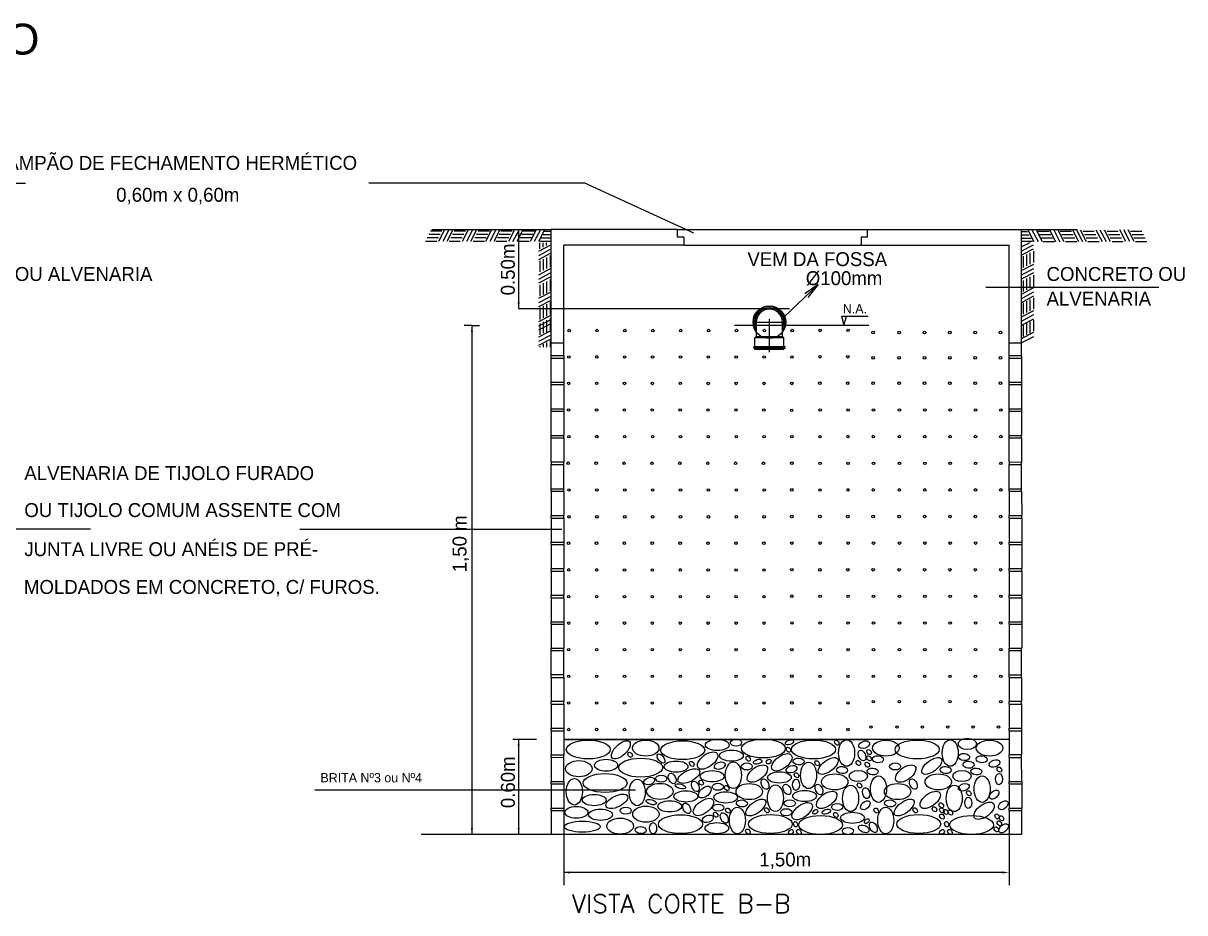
# Model space of a CAD drawing. Header units: millimetres. Extents: x -1292 to 2253, y 326 to 453.
# Drawn here: x 1939.279 to 1943.713, y 329.778 to 333.175 of the extents above; entities that cross this region are included whole.
import ezdxf

# ---------------------------------------------------------------- set-up
doc = ezdxf.new("R2010")
doc.units = ezdxf.units.MM
doc.header["$LTSCALE"] = 0.5
for name, pattern in [('CENTER', [2, 1.25, -0.25, 0.25, -0.25]), ('CONTINU', [0]), ('HIDDEN2', [0.1875, 0.125, -0.0625]), ('HIDDENX2', [0.75, 0.5, -0.25]), ('LS', [0.5, 0.25, -0.25])]:
    doc.linetypes.add(name, pattern=pattern)
for name, color, linetype in [('a-pem-08', 8, 'Continuous'), ('ALV', 5, 'Continuous'), ('CARIMBO', 2, 'Continuous'), ('CONEXAO_ESGOTO', 7, 'Continuous'), ('CONEXAO_ESGOTO_ES', 7, 'Continuous'), ('DETALLHES_CAIXAS', 6, 'Continuous'), ('GROSSA', 3, 'Continuous'), ('LINHA_SIMETRIA', 1, 'LS'), ('Peças sanitárias', 1, 'Continuous'), ('PORTAS', 3, 'Continuous'), ('TEXTO0', 7, 'Continuous'), ('TXT_0', 7, 'Continuous'), ('TXT_1', 2, 'Continuous')]:
    doc.layers.add(name, color=color, linetype=linetype)
doc.layers.add('DI-Títulos', color=3, linetype='Continuous', lineweight=30)
doc.styles.add('ADITIVOCAD', font='ROMANS.shx')
doc.styles.add('ARIAL', font='arial.ttf', dxfattribs={"height": 2})

# ---------------------------------------------------------------- blocks, each defined once
blk = doc.blocks.new('A$C70FF6A4E')
at = {"color": 8}
blk.add_circle((0.01, 0.01), 0.01, dxfattribs=at)
blk = doc.blocks.new('A$C423523D7')
at = {"color": 8}
for centre in [(-1.1825, 0.1772), (-0.9624, 0.1773), (-0.7424, 0.1771), (-0.5225, 0.1771), (-0.0825, 0.1771), (0.1376, 0.1771), (0.3576, 0.1771)]:
    blk.add_circle(centre, 0.01, dxfattribs=at)
blk.add_blockref('A$C70FF6A4E', (-0.3125, 0.1672))
blk = doc.blocks.new('A$C49C011D1')
blk.add_blockref('A$C423523D7', (1.1925, -0.1671))
blk = doc.blocks.new('A$C32DA5A29')
blk.add_blockref('A$C49C011D1', (0, 0))
blk = doc.blocks.new('A$C4F476D9A')
at = {"layer": 'Peças sanitárias', "linetype": 'CENTER'}
blk.add_solid([(0.083, 0.25), (0, 0.25), (0.042, 0)], dxfattribs=at)
blk = doc.blocks.new('A$C71DC0D8D')
blk.add_blockref('A$C4F476D9A', (0, 0))
blk = doc.blocks.new('A$C7BE56E5E')
blk.add_blockref('A$C71DC0D8D', (0, 0))
blk = doc.blocks.new('A$C667A0BA7')
at = {"rotation": 270}
blk.add_blockref('A$C7BE56E5E', (0, 0.083), dxfattribs=at)
blk = doc.blocks.new('A$C64D957A7')
at = {"rotation": 180}
blk.add_blockref('A$C667A0BA7', (0.25, 0.083), dxfattribs=at)
blk = doc.blocks.new('A$C1E29288D')
at = {"rotation": 90}
blk.add_blockref('A$C64D957A7', (0.083, 0), dxfattribs=at)
blk = doc.blocks.new('A$C61DD6B29')
at = {"xscale": 0.5, "yscale": 0.5, "zscale": 0.5, "rotation": 90}
blk.add_blockref('A$C64D957A7', (0.042, 0), dxfattribs=at)
blk = doc.blocks.new('A$C22A138B2')
at = {"color": 8}
blk.add_circle((0.01, 0.01), 0.01, dxfattribs=at)
blk = doc.blocks.new('A$C659C1EAA')
at = {"rotation": 180}
blk.add_blockref('A$C1E29288D', (0.083, 0.25), dxfattribs=at)
blk = doc.blocks.new('A$C11321B0A')
blk.add_line((0, 0), (0.0889, 0))
blk = doc.blocks.new('A$C52C8562B')
at = {"color": 8}
for centre in [(0.05, 0.05), (1.15, 0.051), (2.25, 0.05), (3.35, 0.05), (5.55, 0.05), (6.65, 0.05), (7.75, 0.05), (8.847, 0.05), (9.952, 0.057), (11.053, 0.058)]:
    blk.add_circle(centre, 0.05, dxfattribs=at)
at = {"xscale": 5, "yscale": 5, "zscale": 5}
blk.add_blockref('A$C70FF6A4E', (4.4, 0), dxfattribs=at)
blk = doc.blocks.new('A$C38BB160F')
blk.add_blockref('A$C52C8562B', (0, 0))
blk = doc.blocks.new('A$C335C0337')
blk.add_line((0, 0.0922), (0.0481, 0))
blk = doc.blocks.new('A$C67143AF9')
blk.add_line((0, 0.0814), (0.0889, 0.0814))
for p in [(0.0134, 0.055), (0.0266, 0.0287), (0.0406, 0)]:
    blk.add_blockref('A$C11321B0A', p)
blk = doc.blocks.new('A$C104B1F9D')
blk.add_blockref('A$C67143AF9', (0, 0))
blk = doc.blocks.new('A$C023C7444')
blk.add_blockref('A$C104B1F9D', (0, 0))
blk = doc.blocks.new('A$C48E47462')
blk.add_blockref('A$C023C7444', (0, 0))
blk = doc.blocks.new('A$C521C59AA')
blk.add_line((0, 0.0922), (0.0481, 0))
for p in [(0.0315, 0.0001), (0.0654, 0)]:
    blk.add_blockref('A$C335C0337', p)
blk = doc.blocks.new('A$C130C3C6E')
blk.add_blockref('A$C521C59AA', (0, 0))
blk = doc.blocks.new('A$C38B56679')
blk.add_line((0, 0.0941), (0.0481, 0.0019))
for p in [(0.0327, 0), (0.0654, 0.0019)]:
    blk.add_blockref('A$C335C0337', p)
blk = doc.blocks.new('A$C310479E9')
at = {"layer": 'GROSSA', "linetype": 'Continuous', "ltscale": 5}
for p, q in [((0.0462, 0.0941), (0.0943, 0.0019)), ((0.0789, 0.0946), (0.1269, 0.0024)), ((0.3979, 0.0941), (0.446, 0.0019)), ((0, 0.028), (0.0735, 0.028)), ((0, 0.0027), (0.0834, 0.0027)), ((0.0009, 0.0806), (0.0454, 0.0806)), ((0.0009, 0.0543), (0.0571, 0.0543)), ((0.1262, 0.0834), (0.2151, 0.0834))]:
    blk.add_line(p, q, dxfattribs=at)
for name, p in [('A$C335C0337', (0.1115, 0.0019)), ('A$C38B56679', (0.2173, 0)), ('A$C335C0337', (0.4294, 0.002)), ('A$C335C0337', (0.4633, 0.0019)), ('A$C521C59AA', (0.583, 0.002)), ('A$C130C3C6E', (0.7695, 0.0028)), ('A$C11321B0A', (0.1396, 0.057)), ('A$C11321B0A', (0.1528, 0.0307)), ('A$C11321B0A', (0.1668, 0.002)), ('A$C67143AF9', (0.3018, 0.002)), ('A$C104B1F9D', (0.4798, 0.002)), ('A$C023C7444', (0.6699, 0.002)), ('A$C48E47462', (0.8556, 0.002))]:
    blk.add_blockref(name, p, dxfattribs=at)
blk = doc.blocks.new('A$C42AA328A')
at = {"layer": 'PORTAS', "ltscale": 0.1}
for p, q in [((0, 0.176), (0.045, 0)), ((0, 0.176), (0.523, 0.176)), ((0.045, 0), (0.096, 0.171))]:
    blk.add_line(p, q, dxfattribs=at)
at = {"color": 2}
blk.add_text('N.A.', height=0.1831, dxfattribs=at).set_placement((0.027, 0.23))
blk = doc.blocks.new('*U72', base_point=(3423.3766, -18.2822))
at = {"linetype": 'Continuous'}
for p, q in [((3423.4709, -18.2222), (3423.4709, -18.2272)), ((3423.4759, -18.2222), (3423.4709, -18.2222)), ((3423.4759, -18.2272), (3423.4759, -18.2222)), ((3423.4309, -18.2322), (3423.3766, -18.2322)), ((3423.4309, -18.2322), (3423.4359, -18.2272)), ((3423.4309, -18.3322), (3423.4309, -18.2322)), ((3423.4359, -18.2272), (3423.4359, -18.3372)), ((3423.4709, -18.2272), (3423.4359, -18.2272)), ((3423.4709, -18.2272), (3423.4709, -18.3372)), ((3423.4809, -18.2272), (3423.4759, -18.2272)), ((3423.4759, -18.2272), (3423.4759, -18.3372)), ((3423.4809, -18.2272), (3423.4809, -18.3372)), ((3423.3766, -18.3322), (3423.4309, -18.3322)), ((3423.4309, -18.3322), (3423.4359, -18.3372)), ((3423.4709, -18.3372), (3423.4359, -18.3372)), ((3423.4709, -18.3422), (3423.4709, -18.3372)), ((3423.4759, -18.3422), (3423.4709, -18.3422)), ((3423.4759, -18.3372), (3423.4759, -18.3422)), ((3423.4809, -18.3372), (3423.4759, -18.3372)), ((3423.4809, -18.3372), (3423.4759, -18.3372))]:
    blk.add_line(p, q, dxfattribs=at)
for radius, start, end in [(0.06, 56.4427, 303.5573), (0.055, 65.38, 294.62), (0.05, 90, 270)]:
    blk.add_arc((3423.3766, -18.2822), radius, start, end, dxfattribs=at)
at = {"layer": 'CONEXAO_ESGOTO_ES'}
blk.add_line((3423.4766, -18.3322), (3423.4766, -18.2322), dxfattribs=at)
blk.add_circle((3423.3766, -18.2822), 0.0625, dxfattribs=at)
at = {"layer": 'LINHA_SIMETRIA'}
for p, q in [((3423.3766, -18.3451), (3423.3766, -18.2193)), ((3423.4902, -18.2822), (3423.311, -18.2822))]:
    blk.add_line(p, q, dxfattribs=at)

msp = doc.modelspace()

# ---------------------------------------------------------------- linework, layer by layer
for p, q in [((1941.776, 332.3578), (1941.776, 332.3869)), ((1941.776, 332.3869), (1942.5021, 332.3869)), ((1941.8001, 332.3578), (1941.776, 332.3578)), ((1941.8002, 332.3578), (1941.8002, 332.3273)), ((1942.478, 332.3578), (1942.478, 332.3273)), ((1942.5021, 332.3578), (1942.4781, 332.3578)), ((1942.5021, 332.3578), (1942.5021, 332.3869)), ((1942.5021, 332.3869), (1942.5021, 332.3869)), ((1941.8002, 332.3273), (1942.478, 332.3273))]:
    msp.add_line(p, q)
at = {"color": 130}
msp.add_line((1942.5069, 332.0208), (1941.9944, 332.0208), dxfattribs=at)
at = {"color": 8}
for p, q in [((1941.2942, 331.8966), (1941.2942, 331.9063)), ((1941.3437, 330.4399), (1942.5053, 330.4399))]:
    msp.add_line(p, q, dxfattribs=at)
for centre in [(1942.3206, 330.5793), (1942.4272, 330.5793), (1942.3206, 330.478), (1942.4272, 330.4781)]:
    msp.add_circle(centre, 0.00484, dxfattribs=at)
at = {"layer": 'a-pem-08'}
msp.add_line((1941.17, 332.0852), (1942.2038, 332.0852), dxfattribs=at)
at = {"layer": 'ALV', "linetype": 'CONTINU'}
msp.add_line((1943.0903, 330.0773), (1940.798, 330.0773), dxfattribs=at)
at = {"layer": 'CARIMBO'}
for p, q in [((1942.1822, 332.0529), (1942.3138, 332.1771)), ((1942.3138, 332.1771), (1942.2627, 332.1413)), ((1942.3138, 332.1771), (1942.274, 332.1271))]:
    msp.add_line(p, q, dxfattribs=at)
at = {"layer": 'DETALLHES_CAIXAS'}
for p, q in [((1941.776, 332.3869), (1941.2941, 332.3869)), ((1941.2941, 331.9548), (1941.2941, 332.3869)), ((1942.5021, 332.3869), (1943.0901, 332.3869)), ((1943.0901, 331.9548), (1943.0901, 332.3869)), ((1941.342, 331.9548), (1941.342, 332.3273)), ((1941.8002, 332.3273), (1941.342, 332.3273)), ((1942.478, 332.3273), (1943.0422, 332.3273)), ((1943.0422, 331.9548), (1943.0422, 332.3273)), ((1941.342, 331.9548), (1941.342, 332.0202)), ((1941.2941, 331.9548), (1941.342, 331.9548)), ((1943.0422, 331.9548), (1943.0901, 331.9548))]:
    msp.add_line(p, q, dxfattribs=at)
at = {"layer": 'GROSSA', "linetype": 'Continuous', "ltscale": 5}
for p, q in [((1940.8386, 332.3868), (1941.2929, 332.3869)), ((1942.4666, 332.3869), (1943.3041, 332.3868)), ((1943.0916, 332.3798), (1943.1132, 332.3798)), ((1943.0916, 332.367), (1943.1189, 332.367)), ((1943.114, 332.3863), (1943.1372, 332.3417)), ((1943.1298, 332.3866), (1943.153, 332.342)), ((1943.1523, 332.3811), (1943.1953, 332.3811)), ((1943.2842, 332.3863), (1943.3075, 332.3417)), ((1941.2467, 332.3049), (1941.2927, 332.3286)), ((1941.2506, 332.3131), (1941.2506, 332.3358)), ((1941.2634, 332.3196), (1941.2634, 332.3363)), ((1941.2761, 332.326), (1941.2761, 332.3358)), ((1943.0912, 332.3543), (1943.1267, 332.3543)), ((1943.0915, 332.3219), (1943.1225, 332.3379)), ((1943.0915, 332.2903), (1943.1361, 332.3135)), ((1943.0916, 332.3421), (1943.132, 332.3421)), ((1941.2467, 332.2733), (1941.2913, 332.2965)), ((1941.2472, 332.0934), (1941.2918, 332.1167)), ((1941.2523, 332.0851), (1941.2523, 332.0899)), ((1941.2651, 332.0851), (1941.2651, 332.0964)), ((1941.2778, 332.0851), (1941.2778, 332.1028)), ((1941.2917, 332.0851), (1941.2917, 332.1095)), ((1943.0919, 332.1104), (1943.1365, 332.1337)), ((1941.2472, 332.0038), (1941.2918, 332.0271)), ((1941.2651, 331.9955), (1941.2651, 332.0068)), ((1941.2779, 331.9955), (1941.2779, 332.0132)), ((1941.2918, 331.9955), (1941.2918, 332.0199)), ((1943.0971, 331.9789), (1943.0971, 332.0219)), ((1941.2472, 331.9459), (1941.2919, 331.9691)), ((1941.2524, 331.9955), (1941.2524, 332.0003)), ((1941.2918, 331.9375), (1941.2918, 331.962)), ((1943.0916, 331.956), (1943.1362, 331.9793)), ((1941.2524, 331.9375), (1941.2524, 331.9423)), ((1941.2652, 331.9375), (1941.2652, 331.9488)), ((1941.2779, 331.9375), (1941.2779, 331.9552))]:
    msp.add_line(p, q, dxfattribs=at)
at = {"layer": 'PORTAS', "ltscale": 0.1}
for p, q in [((1938.4619, 332.5641), (1939.2869, 332.5641)), ((1941.4229, 332.5641), (1940.5978, 332.5641)), ((1941.8383, 332.3733), (1941.4229, 332.5641)), ((1942.9537, 332.167), (1943.6142, 332.167)), ((1939.535, 331.2424), (1938.5354, 331.2424)), ((1940.3352, 331.2424), (1941.3348, 331.2424)), ((1940.3915, 330.2482), (1941.6158, 330.2482))]:
    msp.add_line(p, q, dxfattribs=at)
at = {"layer": 'TEXTO0', "color": 8}
msp.add_line((1943.042, 330.4399), (1941.3422, 330.4399), dxfattribs=at)
for centre in [(1942.5231, 331.994), (1942.6225, 331.994), (1942.7193, 331.994), (1942.7193, 331.994), (1942.7193, 331.994), (1942.8161, 331.994), (1942.8161, 331.994), (1942.9129, 331.994), (1942.9129, 331.994), (1943.0097, 331.994), (1942.5231, 331.8972), (1942.6225, 331.8972), (1942.7193, 331.8972), (1942.7193, 331.8972), (1942.7193, 331.8972), (1942.8161, 331.8972), (1942.8161, 331.8972), (1942.9129, 331.8972), (1942.9129, 331.8972), (1943.0097, 331.8972), (1941.3612, 331.7996), (1941.4677, 331.7997), (1941.5742, 331.7996), (1941.6806, 331.7996), (1941.8936, 331.7996), (1942.0001, 331.7996), (1942.1066, 331.7996), (1942.2127, 331.7996), (1942.3197, 331.8003), (1942.4263, 331.8004), (1942.5231, 331.8004), (1942.6225, 331.8004), (1942.7193, 331.8004), (1942.7193, 331.8004), (1942.7193, 331.8004), (1942.8161, 331.8004), (1942.8161, 331.8004), (1942.9129, 331.8004), (1942.9129, 331.8004), (1943.0097, 331.8004), (1942.2124, 331.697), (1942.3212, 331.6981), (1942.4277, 331.6981), (1942.5245, 331.6981), (1942.624, 331.6981), (1942.7208, 331.6981), (1942.7208, 331.6981), (1942.7208, 331.6981), (1942.8176, 331.6981), (1942.8176, 331.6981), (1942.9144, 331.6981), (1942.9144, 331.6981), (1943.0112, 331.6981), (1942.2129, 331.5963), (1942.3207, 331.5964), (1942.4272, 331.5965), (1942.524, 331.5965), (1942.6235, 331.5965), (1942.7203, 331.5965), (1942.7203, 331.5965), (1942.7203, 331.5965), (1942.8171, 331.5965), (1942.8171, 331.5965), (1942.9139, 331.5965), (1942.9139, 331.5965), (1943.0107, 331.5965), (1942.2129, 331.4948), (1942.3212, 331.4945), (1942.4277, 331.4945), (1942.5245, 331.4945), (1942.624, 331.4945), (1942.7208, 331.4945), (1942.7208, 331.4945), (1942.7208, 331.4945), (1942.8176, 331.4945), (1942.8176, 331.4945), (1942.9144, 331.4945), (1942.9144, 331.4945), (1943.0112, 331.4945), (1942.3207, 331.3928), (1942.4272, 331.3929), (1942.524, 331.3929), (1942.6235, 331.3929), (1942.7203, 331.3929), (1942.7203, 331.3929), (1942.7203, 331.3929), (1942.8171, 331.3929), (1942.8171, 331.3929), (1942.9139, 331.3929), (1942.9139, 331.3929), (1943.0107, 331.3929), (1942.2129, 331.2914), (1942.3202, 331.2913), (1942.4267, 331.2914), (1942.5235, 331.2914), (1942.623, 331.2914), (1942.7198, 331.2914), (1942.7198, 331.2914), (1942.7198, 331.2914), (1942.8166, 331.2914), (1942.8166, 331.2914), (1942.9134, 331.2914), (1942.9134, 331.2914), (1943.0102, 331.2914), (1942.2129, 331.1899), (1942.3212, 331.1899), (1942.4277, 331.1899), (1942.5245, 331.1899), (1942.624, 331.1899), (1942.7208, 331.1899), (1942.7208, 331.1899), (1942.7208, 331.1899), (1942.8176, 331.1899), (1942.8176, 331.1899), (1942.9144, 331.1899), (1942.9144, 331.1899), (1943.0112, 331.1899), (1942.2129, 331.0884), (1942.3201, 331.0879), (1942.4266, 331.088), (1942.5234, 331.088), (1942.6229, 331.088), (1942.7197, 331.088), (1942.7197, 331.088), (1942.7197, 331.088), (1942.8165, 331.088), (1942.8165, 331.088), (1942.9133, 331.088), (1942.9133, 331.088), (1943.0101, 331.088), (1942.2129, 330.9869), (1942.3212, 330.9864), (1942.4277, 330.9864), (1942.5245, 330.9864), (1942.624, 330.9864), (1942.7208, 330.9864), (1942.7208, 330.9864), (1942.7208, 330.9864), (1942.8176, 330.9864), (1942.8176, 330.9864), (1942.9144, 330.9864), (1942.9144, 330.9864), (1943.0112, 330.9864), (1942.3212, 330.8845), (1942.4277, 330.8846), (1942.5245, 330.8846), (1942.624, 330.8846), (1942.7208, 330.8846), (1942.7208, 330.8846), (1942.7208, 330.8846), (1942.8176, 330.8846), (1942.8176, 330.8846), (1942.9144, 330.8846), (1942.9144, 330.8846), (1943.0112, 330.8846), (1942.3212, 330.7827), (1942.4277, 330.7828), (1942.5245, 330.7828), (1942.624, 330.7828), (1942.7208, 330.7828), (1942.7208, 330.7828), (1942.7208, 330.7828), (1942.8176, 330.7828), (1942.8176, 330.7828), (1942.9144, 330.7828), (1942.9144, 330.7828), (1943.0112, 330.7828), (1942.3206, 330.681), (1942.4272, 330.681), (1942.524, 330.681), (1942.6234, 330.681), (1942.7202, 330.681), (1942.7202, 330.681), (1942.7202, 330.681), (1942.817, 330.681), (1942.817, 330.681), (1942.9138, 330.681), (1942.9138, 330.681), (1943.0106, 330.681), (1942.524, 330.5842), (1942.6234, 330.5842), (1942.7202, 330.5842), (1942.7202, 330.5842), (1942.7202, 330.5842), (1942.817, 330.5842), (1942.817, 330.5842), (1942.9138, 330.5842), (1942.9138, 330.5842), (1943.0106, 330.5842), (1942.515, 330.4876), (1942.6145, 330.4876), (1942.7113, 330.4876), (1942.7113, 330.4876), (1942.7113, 330.4876), (1942.8081, 330.4876), (1942.8081, 330.4876), (1942.9049, 330.4876), (1942.9049, 330.4876), (1943.0017, 330.4876)]:
    msp.add_circle(centre, 0.00484, dxfattribs=at)
for centre, major_axis, ratio in [((1941.4359, 330.4017), (0.0841, 0), 0.428568), ((1941.5603, 330.4005), (0.0329, 0.0313), 0.470562), ((1941.655, 330.407), (0.0507, 0), 0.604603), ((1941.7962, 330.399), (0.0841, 0), 0.428568), ((1941.9283, 330.419), (0.0454, 0), 0.470562), ((1942.0001, 330.4281), (0.0214, 0), 0.6243), ((1942.1044, 330.4054), (0.0841, 0), 0.428568), ((1942.204, 330.4292), (-0.0157, -0.0052), 0.526659), ((1942.2002, 330.4007), (-0.0063, 0.00839), 0.720979), ((1942.2959, 330.4018), (-0.0841, 0), 0.428568), ((1942.3847, 330.4278), (-0.0063, 0.00839), 0.720979), ((1942.4221, 330.3883), (0, 0.0507), 0.604603), ((1942.4889, 330.4199), (-0.0203, -0.0067), 0.6243), ((1942.5721, 330.407), (0.0507, 0), 0.604603), ((1942.6915, 330.4018), (-0.0841, 0), 0.428568), ((1942.8176, 330.3883), (0, 0.0507), 0.604603), ((1942.8825, 330.4232), (-0.0352, 0), 0.606527), ((1942.9679, 330.407), (0.0507, 0), 0.604603), ((1941.5039, 330.3417), (0.044, 0), 0.515142), ((1941.636, 330.3324), (0.0841, 0), 0.428568), ((1941.5957, 330.3815), (0.0063, -0.00839), 0.720979), ((1941.7133, 330.3678), (0.0125, -0.0167), 0.518695), ((1941.8913, 330.3595), (0.0363, 0.0272), 0.520687), ((1941.9823, 330.3781), (0.0454, 0), 0.470562), ((1942.0463, 330.3668), (0.0063, -0.00839), 0.720979), ((1942.0827, 330.3547), (0.0157, 0.0052), 0.526659), ((1942.1245, 330.3554), (0.00742, 0.00743), 0.720979), ((1942.1747, 330.3527), (0.0363, 0.0272), 0.520687), ((1942.2387, 330.3559), (-0.0213, 0.0019), 0.6243), ((1942.3517, 330.3388), (-0.0363, -0.0272), 0.470562), ((1942.4668, 330.3503), (-0.0063, 0.00839), 0.720979), ((1942.4809, 330.3788), (-0.0093, 0.0192), 0.6243), ((1942.5077, 330.368), (-0.0063, 0.00839), 0.720979), ((1942.508, 330.3919), (-0.0063, 0.00839), 0.720979), ((1942.5418, 330.3645), (-0.0213, 0.0019), 0.6243), ((1942.7472, 330.3388), (-0.0363, -0.0272), 0.470562), ((1942.8705, 330.3731), (-0.0213, 0.0019), 0.6243), ((1942.9376, 330.3645), (-0.0213, 0.0019), 0.6243), ((1942.9868, 330.348), (-0.0203, -0.0067), 0.6243), ((1941.3999, 330.3284), (0.0507, 0), 0.604603), ((1941.7708, 330.3364), (0.0454, 0), 0.470562), ((1941.8197, 330.3003), (0.0406, 0.0203), 0.470562), ((1941.831, 330.3469), (0.0063, -0.00839), 0.720979), ((1941.9088, 330.2997), (0.0454, 0), 0.470562), ((1941.9377, 330.34), (0.0203, 0.0067), 0.6243), ((1941.9897, 330.3038), (0, -0.0507), 0.604603), ((1942.041, 330.3368), (0.0214, 0), 0.6243), ((1942.0812, 330.3097), (0.0363, 0.0272), 0.520687), ((1942.1653, 330.2949), (0.0454, 0), 0.470562), ((1942.2121, 330.3263), (-0.0203, -0.0067), 0.6243), ((1942.2768, 330.303), (0, 0.0507), 0.604603), ((1942.3094, 330.3494), (-0.0063, 0.00839), 0.720979), ((1942.4047, 330.3233), (-0.0213, 0.0019), 0.6243), ((1942.4668, 330.3003), (-0.0352, 0), 0.606527), ((1942.501, 330.3433), (-0.0063, 0.00839), 0.720979), ((1942.5213, 330.3177), (-0.0213, 0.0019), 0.6243), ((1942.6073, 330.3368), (0.0214, 0), 0.6243), ((1942.6474, 330.3097), (0.0363, 0.0272), 0.520687), ((1942.8002, 330.3233), (-0.0213, 0.0019), 0.6243), ((1942.8623, 330.3003), (-0.0352, 0), 0.606527), ((1942.8877, 330.3436), (-0.0213, 0.0019), 0.6243), ((1942.9171, 330.3177), (-0.0213, 0.0019), 0.6243), ((1943.0054, 330.3252), (-0.0063, 0.00839), 0.720979), ((1941.3826, 330.2404), (0, -0.0507), 0.604603), ((1941.4999, 330.2737), (0.0841, 0), 0.428568), ((1941.6228, 330.2378), (0, -0.0507), 0.604603), ((1941.6688, 330.2812), (0.0203, 0.0067), 0.6243), ((1941.7094, 330.2418), (0.0507, 0), 0.604603), ((1941.7142, 330.2906), (0.0214, 0), 0.6243), ((1941.7561, 330.291), (0.0093, -0.0192), 0.6243), ((1941.8445, 330.2608), (0.0093, -0.0192), 0.6243), ((1941.8667, 330.2755), (0.0063, -0.00839), 0.720979), ((1941.9307, 330.2592), (0.0214, 0), 0.6243), ((1942.1104, 330.2698), (0.0093, -0.0192), 0.6243), ((1942.2291, 330.267), (-0.0005, -0.0213), 0.6243), ((1942.2307, 330.3035), (-0.0063, 0.00839), 0.720979), ((1942.3766, 330.2781), (-0.0507, 0), 0.604603), ((1942.4713, 330.2644), (-0.0063, 0.00839), 0.720979), ((1942.5437, 330.2506), (0, -0.0507), 0.604603), ((1942.6767, 330.2698), (0.0093, -0.0192), 0.6243), ((1942.7721, 330.2781), (-0.0507, 0), 0.604603), ((1942.8699, 330.2575), (-0.0203, -0.0067), 0.6243), ((1942.9395, 330.2506), (0, -0.0507), 0.604603), ((1943.0037, 330.2887), (-0.0005, -0.0213), 0.6243), ((1941.4586, 330.2084), (0.0454, 0), 0.470562), ((1941.5449, 330.2037), (0.0406, 0.0203), 0.470562), ((1941.8083, 330.2225), (0.0454, 0), 0.470562), ((1941.9603, 330.2186), (0.0454, 0), 0.470562), ((1941.9644, 330.2545), (0.0063, -0.00839), 0.720979), ((1942.0505, 330.2408), (0.0507, 0), 0.604603), ((1942.1503, 330.216), (0, -0.0507), 0.604603), ((1942.1942, 330.2492), (-0.0093, 0.0192), 0.6243), ((1942.2618, 330.224), (-0.0454, 0), 0.470562), ((1942.3166, 330.2491), (-0.0093, 0.0192), 0.6243), ((1942.3459, 330.2093), (-0.0363, -0.0272), 0.520687), ((1942.4374, 330.2151), (0, 0.0507), 0.604603), ((1942.4963, 330.2352), (-0.0052, 0.0207), 0.6243), ((1942.6168, 330.2408), (0.0507, 0), 0.604603), ((1942.7414, 330.2093), (-0.0363, -0.0272), 0.520687), ((1942.8329, 330.2151), (0, 0.0507), 0.604603), ((1942.8885, 330.2347), (-0.0063, 0.00839), 0.720979), ((1942.9855, 330.229), (-0.0159, -0.0143), 0.6243), ((1941.3905, 330.1617), (0.044, 0), 0.515142), ((1941.656, 330.1548), (0.0507, 0), 0.604603), ((1941.7468, 330.1844), (0.0454, 0), 0.470562), ((1941.8119, 330.1771), (0.0093, -0.0192), 0.6243), ((1941.8755, 330.1821), (0.0363, 0.0272), 0.520687), ((1941.9318, 330.1794), (0.0214, 0), 0.6243), ((1942.0224, 330.1956), (0.0213, -0.0019), 0.6243), ((1942.0754, 330.1801), (0.0363, 0.0272), 0.470562), ((1942.2049, 330.1961), (-0.0214, 0), 0.6243), ((1942.2524, 330.1662), (-0.0363, -0.0272), 0.520687), ((1942.3861, 330.1821), (-0.0214, 0), 0.6243), ((1942.4936, 330.189), (-0.0159, -0.0143), 0.6243), ((1942.5886, 330.1956), (0.0213, -0.0019), 0.6243), ((1942.6417, 330.1801), (0.0363, 0.0272), 0.470562), ((1942.7575, 330.1738), (0.0063, -0.00839), 0.720979), ((1942.7833, 330.1885), (0.0063, -0.00839), 0.720979), ((1942.8868, 330.1982), (-0.0005, -0.0213), 0.6243), ((1942.9468, 330.1677), (-0.0363, -0.0272), 0.520687), ((1943.0201, 330.189), (-0.0159, -0.0143), 0.6243), ((1941.4826, 330.1524), (0.0454, 0), 0.470562), ((1941.5574, 330.1091), (0.0507, 0), 0.604603), ((1941.5787, 330.1684), (0.0214, 0), 0.6243), ((1941.7882, 330.1164), (0.0841, 0), 0.428568), ((1941.8926, 330.1372), (0.0203, 0.0067), 0.6243), ((1941.9223, 330.1527), (0.0063, -0.00839), 0.720979), ((1941.9548, 330.1401), (0.0093, -0.0192), 0.6243), ((1941.9689, 330.1686), (0.0063, -0.00839), 0.720979), ((1942.005, 330.1307), (0, -0.0507), 0.604603), ((1942.1311, 330.1171), (0.0841, 0), 0.428568), ((1942.1177, 330.1695), (0.0063, -0.00839), 0.720979), ((1942.1913, 330.1622), (-0.0214, 0), 0.6243), ((1942.3227, 330.1135), (-0.0841, 0), 0.428568), ((1942.3026, 330.1635), (-0.00742, -0.00743), 0.720979), ((1942.3444, 330.1642), (-0.0157, -0.0052), 0.526659), ((1942.3808, 330.1521), (-0.0063, 0.00839), 0.720979), ((1942.4447, 330.1408), (-0.0454, 0), 0.470562), ((1942.5351, 330.1686), (0.0063, -0.00839), 0.720979), ((1942.5713, 330.1307), (0, -0.0507), 0.604603), ((1942.6974, 330.1171), (0.0841, 0), 0.428568), ((1942.684, 330.1695), (0.0063, -0.00839), 0.720979), ((1942.7857, 330.1689), (0.0063, -0.00839), 0.720979), ((1942.7859, 330.1456), (0.0063, -0.00839), 0.720979), ((1942.8001, 330.1635), (0.0063, -0.00839), 0.720979), ((1942.8185, 330.161), (0.0063, -0.00839), 0.720979), ((1942.8992, 330.1135), (-0.0841, 0), 0.428568), ((1942.9968, 330.1462), (0.0063, -0.00839), 0.720979), ((1943.0132, 330.1391), (0.0063, -0.00839), 0.720979), ((1941.4132, 330.1071), (0.0681, 0), 0.31339), ((1941.6359, 330.0938), (0.0213, -0.0016), 0.6243), ((1941.6834, 330.1011), (0, -0.0214), 0.6243), ((1941.9271, 330.1013), (0.0454, 0), 0.470562), ((1942.0451, 330.0883), (-0.0063, 0.00839), 0.720979), ((1942.2096, 330.0868), (-0.00742, -0.00743), 0.720979), ((1942.2274, 330.1163), (0.0021, -0.0103), 0.720979), ((1942.2398, 330.0872), (-0.0063, 0.00839), 0.720979), ((1942.427, 330.0908), (-0.0214, 0), 0.6243), ((1942.4875, 330.0987), (-0.0195, 0.0086), 0.6243), ((1942.4991, 330.1281), (-0.00742, -0.00743), 0.720979), ((1942.5241, 330.1045), (-0.0093, 0.0192), 0.6243), ((1942.7861, 330.0868), (-0.00742, -0.00743), 0.720979), ((1942.8039, 330.1163), (0.0021, -0.0103), 0.720979), ((1942.8163, 330.0872), (-0.0063, 0.00839), 0.720979), ((1942.9938, 330.0969), (0.0063, -0.00839), 0.720979), ((1943.005, 330.1198), (0.0063, -0.00839), 0.720979), ((1943.0215, 330.1005), (-0.0159, -0.0143), 0.6243)]:
    msp.add_ellipse(centre, major_axis=major_axis, ratio=ratio, dxfattribs=at)
for centre, major_axis, ratio, start_param, end_param in [((1941.7875, 330.2611), (-0.0195, 0.0057), 0.439701, -3.141592653589793, 3.141592653589793), ((1941.8807, 330.2389), (0.0218, 0.0188), 0.5818, -1.570796, 4.712389), ((1941.6758, 330.2011), (-0.0195, 0.0057), 0.439701, -3.141592653589793, 3.141592653589793)]:
    msp.add_ellipse(centre, major_axis=major_axis, ratio=ratio, start_param=start_param, end_param=end_param, dxfattribs=at)
at = {"layer": 'TXT_0', "linetype": 'ByBlock'}
for p, q in [((1941.17, 332.3869), (1941.17, 332.0852)), ((1940.9916, 332.0205), (1940.9626, 332.0205)), ((1940.9916, 332.0205), (1940.9916, 330.0773)), ((1940.9916, 332.0205), (1941.0207, 332.0205)), ((1941.2377, 330.4399), (1941.1473, 330.4399)), ((1941.17, 330.4399), (1941.17, 330.0773)), ((1941.3422, 330.0773), (1941.3422, 329.8837)), ((1943.042, 330.0773), (1943.042, 329.9321)), ((1943.0178, 329.9321), (1941.3422, 329.9321)), ((1943.042, 329.9321), (1943.042, 329.8837))]:
    msp.add_line(p, q, dxfattribs=at)
at = {"layer": 'TXT_0', "linetype": 'HIDDEN2', "ltscale": 0.5}
for p, q in [((1941.2942, 331.9063), (1941.2941, 331.9548)), ((1941.3421, 331.9063), (1941.342, 331.9548)), ((1943.0422, 331.9063), (1943.0422, 331.9548)), ((1943.0901, 331.9063), (1943.0901, 331.9548)), ((1941.2942, 331.9062), (1941.3421, 331.9062)), ((1941.2942, 331.8045), (1941.2942, 331.8966)), ((1941.2942, 331.8966), (1941.3421, 331.8966)), ((1941.3421, 331.9063), (1941.3421, 331.8966)), ((1941.3421, 331.8966), (1941.3421, 331.8046)), ((1943.0422, 331.8966), (1943.0422, 331.9063)), ((1943.0422, 331.9062), (1943.0902, 331.9062)), ((1943.0422, 331.8045), (1943.0422, 331.8966)), ((1943.0422, 331.8966), (1943.0901, 331.8966)), ((1943.0901, 331.9063), (1943.0901, 331.8966)), ((1943.0901, 331.8966), (1943.0901, 331.8046)), ((1941.2941, 331.8044), (1941.2941, 331.8233)), ((1941.2941, 331.7948), (1941.2941, 331.8045)), ((1941.2941, 331.7027), (1941.2941, 331.7948)), ((1941.2941, 331.7948), (1941.342, 331.7948)), ((1941.2942, 331.8045), (1941.342, 331.8045)), ((1941.342, 331.8234), (1941.342, 331.8045)), ((1941.342, 331.8045), (1941.342, 331.7948)), ((1941.342, 331.7948), (1941.342, 331.7028)), ((1943.0422, 331.8044), (1943.0422, 331.8233)), ((1943.0422, 331.7948), (1943.0422, 331.8045)), ((1943.0422, 331.8045), (1943.0901, 331.8045)), ((1943.0422, 331.7948), (1943.0901, 331.7948)), ((1943.0422, 331.7027), (1943.0422, 331.7948)), ((1943.0901, 331.8234), (1943.0901, 331.8045)), ((1943.0901, 331.8045), (1943.0901, 331.7948)), ((1943.0901, 331.7948), (1943.0901, 331.7028)), ((1941.2941, 331.6932), (1941.2941, 331.7027)), ((1941.2941, 331.7027), (1941.342, 331.7027)), ((1941.2941, 331.6011), (1941.2941, 331.6932)), ((1941.2941, 331.6932), (1941.342, 331.6932)), ((1941.342, 331.7027), (1941.342, 331.6932)), ((1941.342, 331.6932), (1941.342, 331.601)), ((1943.0422, 331.7027), (1943.0901, 331.7027)), ((1943.0422, 331.6932), (1943.0422, 331.7027)), ((1943.0422, 331.6011), (1943.0422, 331.6932)), ((1943.0422, 331.6932), (1943.0901, 331.6932)), ((1943.0901, 331.7027), (1943.0901, 331.6932)), ((1943.0901, 331.6932), (1943.0901, 331.601)), ((1941.2941, 331.5912), (1941.2941, 331.6011)), ((1941.2941, 331.6011), (1941.342, 331.6011)), ((1941.2941, 331.4995), (1941.2941, 331.5912)), ((1941.2941, 331.5912), (1941.342, 331.5912)), ((1941.3421, 331.5912), (1941.3421, 331.6011)), ((1941.3422, 331.5912), (1941.3422, 331.4993)), ((1943.0422, 331.6011), (1943.0901, 331.6011)), ((1943.0422, 331.5912), (1943.0422, 331.6011)), ((1943.0422, 331.5912), (1943.0901, 331.5912)), ((1943.0422, 331.4995), (1943.0422, 331.5912)), ((1943.0901, 331.5912), (1943.0901, 331.6011)), ((1943.0902, 331.5912), (1943.0902, 331.4993)), ((1941.2941, 331.4995), (1941.2941, 331.4896)), ((1941.3422, 331.4993), (1941.2941, 331.4993)), ((1941.2941, 331.4896), (1941.3421, 331.4899)), ((1941.2941, 331.3972), (1941.2941, 331.4896)), ((1941.3421, 331.4899), (1941.3422, 331.4993)), ((1941.3421, 331.3972), (1941.3421, 331.4899)), ((1943.0422, 331.4995), (1943.0902, 331.4993)), ((1943.0422, 331.4995), (1943.0422, 331.4896)), ((1943.0422, 331.4896), (1943.0902, 331.4899)), ((1943.0422, 331.3972), (1943.0422, 331.4896)), ((1943.0902, 331.4899), (1943.0902, 331.4993)), ((1943.0902, 331.3972), (1943.0902, 331.4899)), ((1941.294, 331.3875), (1941.294, 331.3972)), ((1941.294, 331.3875), (1941.294, 331.2954)), ((1941.294, 331.3875), (1941.3421, 331.3875)), ((1941.2941, 331.3972), (1941.3421, 331.3972)), ((1941.3422, 331.3874), (1941.3422, 331.3971)), ((1941.3422, 331.3971), (1941.3422, 331.3971)), ((1941.3422, 331.3874), (1941.3424, 331.2954)), ((1943.0421, 331.3875), (1943.0421, 331.3972)), ((1943.0421, 331.3875), (1943.0421, 331.2954)), ((1943.0421, 331.3875), (1943.0902, 331.3875)), ((1943.0422, 331.3972), (1943.0902, 331.3972)), ((1943.0902, 331.3971), (1943.0902, 331.3971)), ((1943.0902, 331.3874), (1943.0902, 331.3971)), ((1943.0902, 331.3874), (1943.0904, 331.2954)), ((1941.294, 331.2856), (1941.294, 331.2954)), ((1941.294, 331.2954), (1941.3424, 331.2954)), ((1941.3424, 331.2856), (1941.3424, 331.2954)), ((1943.0421, 331.2954), (1943.0904, 331.2954)), ((1943.0421, 331.2856), (1943.0421, 331.2954)), ((1943.0904, 331.2856), (1943.0904, 331.2954)), ((1941.294, 331.2856), (1941.294, 331.1938)), ((1941.294, 331.2856), (1941.3424, 331.2856)), ((1941.3424, 331.2856), (1941.3424, 331.1938)), ((1943.0421, 331.2856), (1943.0421, 331.1938)), ((1943.0421, 331.2856), (1943.0904, 331.2856)), ((1943.0904, 331.2856), (1943.0904, 331.1938)), ((1941.294, 331.1839), (1941.294, 331.1938)), ((1941.294, 331.1938), (1941.3424, 331.1938)), ((1941.294, 331.1839), (1941.294, 331.0923)), ((1941.294, 331.1839), (1941.3423, 331.1839)), ((1941.3424, 331.1938), (1941.3424, 331.1842)), ((1941.3424, 331.1839), (1941.3424, 331.0922)), ((1943.0421, 331.1938), (1943.0904, 331.1938)), ((1943.0421, 331.1839), (1943.0421, 331.1938)), ((1943.0421, 331.1839), (1943.0421, 331.0923)), ((1943.0421, 331.1839), (1943.0903, 331.1839)), ((1943.0904, 331.1938), (1943.0904, 331.1842)), ((1943.0904, 331.1839), (1943.0904, 331.0922)), ((1941.294, 331.0824), (1941.294, 331.0923)), ((1941.294, 331.0923), (1941.3424, 331.0922)), ((1941.294, 331.0824), (1941.294, 330.9904)), ((1941.294, 331.0824), (1941.3423, 331.0824)), ((1941.3424, 331.0823), (1941.3423, 330.9904)), ((1941.3424, 331.0825), (1941.3424, 331.0922)), ((1943.0421, 331.0923), (1943.0904, 331.0922)), ((1943.0421, 331.0824), (1943.0421, 331.0923)), ((1943.0421, 331.0824), (1943.0421, 330.9904)), ((1943.0421, 331.0824), (1943.0903, 331.0824)), ((1943.0904, 331.0825), (1943.0904, 331.0922)), ((1943.0904, 331.0823), (1943.0904, 330.9904)), ((1941.294, 330.9809), (1941.294, 330.9904)), ((1941.294, 330.9904), (1941.3423, 330.9904)), ((1941.3424, 330.9809), (1941.3423, 330.9904)), ((1943.0421, 330.9904), (1943.0904, 330.9904)), ((1943.0421, 330.9809), (1943.0421, 330.9904)), ((1943.0905, 330.9809), (1943.0904, 330.9904)), ((1941.294, 330.9809), (1941.294, 330.8888)), ((1941.294, 330.9809), (1941.3424, 330.9809)), ((1941.3424, 330.9809), (1941.3423, 330.8887)), ((1943.0421, 330.9809), (1943.0421, 330.8888)), ((1943.0421, 330.9809), (1943.0905, 330.9809)), ((1943.0905, 330.9809), (1943.0904, 330.8887)), ((1941.294, 330.88), (1941.294, 330.8888)), ((1941.294, 330.8888), (1941.3423, 330.8888)), ((1941.294, 330.88), (1941.294, 330.788)), ((1941.294, 330.88), (1941.3423, 330.88)), ((1941.3423, 330.8889), (1941.3423, 330.88)), ((1941.3423, 330.88), (1941.3423, 330.788)), ((1943.0421, 330.88), (1943.0421, 330.8888)), ((1943.0421, 330.8888), (1943.0903, 330.8888)), ((1943.0421, 330.88), (1943.0421, 330.788)), ((1943.0421, 330.88), (1943.0904, 330.88)), ((1943.0904, 330.8889), (1943.0904, 330.88)), ((1943.0904, 330.88), (1943.0904, 330.788)), ((1941.2939, 330.6865), (1941.2939, 330.7779)), ((1941.294, 330.788), (1941.342, 330.7881)), ((1941.294, 330.7782), (1941.294, 330.788)), ((1941.342, 330.7782), (1941.294, 330.7782)), ((1941.342, 330.7782), (1941.342, 330.7881)), ((1941.342, 330.6864), (1941.342, 330.7782)), ((1943.042, 330.6865), (1943.042, 330.7779)), ((1943.0421, 330.788), (1943.0901, 330.7881)), ((1943.0421, 330.7782), (1943.0421, 330.788)), ((1943.0901, 330.7782), (1943.0421, 330.7782)), ((1943.0901, 330.7782), (1943.0901, 330.7881)), ((1943.0901, 330.6864), (1943.0901, 330.7782)), ((1941.2939, 330.6768), (1941.2939, 330.6865)), ((1941.2939, 330.6768), (1941.2939, 330.5847)), ((1941.2939, 330.6768), (1941.342, 330.6767)), ((1941.342, 330.6864), (1941.2941, 330.6864)), ((1941.342, 330.6864), (1941.342, 330.6864)), ((1941.342, 330.6767), (1941.342, 330.6864)), ((1941.342, 330.6767), (1941.3423, 330.5847)), ((1943.042, 330.6865), (1943.0901, 330.6864)), ((1943.042, 330.6768), (1943.042, 330.6865)), ((1943.042, 330.6768), (1943.042, 330.5847)), ((1943.042, 330.6768), (1943.0901, 330.6767)), ((1943.0901, 330.6864), (1943.0901, 330.6864)), ((1943.0901, 330.6767), (1943.0901, 330.6864)), ((1943.0901, 330.6767), (1943.0903, 330.5847)), ((1941.3423, 330.5848), (1941.2938, 330.5848)), ((1941.2939, 330.5749), (1941.2939, 330.5847)), ((1941.3423, 330.5749), (1941.3423, 330.5847)), ((1943.0903, 330.5848), (1943.0419, 330.5848)), ((1943.042, 330.5749), (1943.042, 330.5847)), ((1943.0903, 330.5749), (1943.0903, 330.5847)), ((1941.2939, 330.5749), (1941.2939, 330.4831)), ((1941.2939, 330.5749), (1941.3423, 330.5749)), ((1941.3423, 330.5749), (1941.3423, 330.4831)), ((1943.042, 330.5749), (1943.0903, 330.5749)), ((1943.042, 330.5749), (1943.042, 330.4831)), ((1943.0903, 330.5749), (1943.0903, 330.4831)), ((1941.2939, 330.4732), (1941.2939, 330.4831)), ((1941.2939, 330.4831), (1941.3423, 330.4831)), ((1941.2939, 330.4732), (1941.2939, 330.3816)), ((1941.2939, 330.4732), (1941.3423, 330.4732)), ((1941.3423, 330.4831), (1941.3423, 330.4734)), ((1941.3423, 330.4732), (1941.3423, 330.3815)), ((1943.042, 330.4831), (1943.0903, 330.4831)), ((1943.042, 330.4732), (1943.042, 330.4831)), ((1943.042, 330.4732), (1943.042, 330.3816)), ((1943.042, 330.4732), (1943.0903, 330.4732)), ((1943.0903, 330.4831), (1943.0903, 330.4734)), ((1943.0903, 330.4732), (1943.0903, 330.3815)), ((1941.2939, 330.3717), (1941.2939, 330.3816)), ((1941.2939, 330.3816), (1941.3423, 330.3815)), ((1941.2939, 330.3717), (1941.3423, 330.3718)), ((1941.2939, 330.3717), (1941.2939, 330.2797)), ((1941.3423, 330.3718), (1941.3423, 330.3815)), ((1941.3423, 330.2798), (1941.3423, 330.3718)), ((1943.042, 330.3717), (1943.042, 330.3816)), ((1943.042, 330.3717), (1943.042, 330.2797)), ((1943.042, 330.3717), (1943.0905, 330.3717)), ((1943.0903, 330.3815), (1943.0422, 330.3815)), ((1943.0903, 330.3718), (1943.0903, 330.3815)), ((1943.0904, 330.2798), (1943.0903, 330.3718)), ((1941.2939, 330.2702), (1941.2939, 330.2797)), ((1941.2939, 330.2797), (1941.3424, 330.2797)), ((1941.3423, 330.2798), (1941.3423, 330.2702)), ((1943.042, 330.2797), (1943.0905, 330.2797)), ((1943.042, 330.2702), (1943.042, 330.2797)), ((1943.0904, 330.2798), (1943.0904, 330.2702)), ((1941.2939, 330.2702), (1941.2939, 330.1781)), ((1941.2939, 330.2702), (1941.3423, 330.2702)), ((1941.3423, 330.2702), (1941.3423, 330.1783)), ((1943.042, 330.2702), (1943.042, 330.1781)), ((1943.042, 330.2702), (1943.0904, 330.2702)), ((1943.0904, 330.2702), (1943.0904, 330.1783)), ((1941.2939, 330.1693), (1941.2939, 330.1781)), ((1941.2939, 330.1781), (1941.3424, 330.1781)), ((1941.2939, 330.1693), (1941.2939, 330.0773)), ((1941.2939, 330.1693), (1941.3422, 330.1693)), ((1941.3422, 330.1782), (1941.3422, 330.1693)), ((1941.3422, 330.1693), (1941.3422, 330.0773)), ((1943.042, 330.1781), (1943.0905, 330.1781)), ((1943.042, 330.1693), (1943.042, 330.1781)), ((1943.042, 330.1693), (1943.042, 330.0773)), ((1943.042, 330.1693), (1943.0903, 330.1693)), ((1943.0903, 330.1782), (1943.0903, 330.1693)), ((1943.0903, 330.1693), (1943.0903, 330.0773))]:
    msp.add_line(p, q, dxfattribs=at)

# ---------------------------------------------------------------- block references
at = {"yscale": 0.484000000000151, "zscale": 0.4840000000000001}
for name, p, xscale in [('A$C310479E9', (1941.2912, 332.3406), -0.4839999999994689), ('A$C32DA5A29', (1941.3563, 330.5745), 0.4839999999994689), ('A$C22A138B2', (1942.2082, 330.5748), 0.4839999999994689), ('A$C22A138B2', (1942.2082, 330.4733), 0.4839999999994689)]:
    msp.add_blockref(name, p, dxfattribs=dict(at, xscale=xscale))
at = {"color": 8, "xscale": 0.4839999999994689, "yscale": 0.484000000000151, "zscale": 0.4840000000000001}
msp.add_blockref('A$C32DA5A29', (1941.3563, 330.4729), dxfattribs=at)
at = {"xscale": 0.1936000000000604, "yscale": 0.1936000000000604, "zscale": 0.1936000000000001, "rotation": 90}
msp.add_blockref('A$C61DD6B29', (1941.3664, 329.9281), dxfattribs=at)
at = {"layer": 'CONEXAO_ESGOTO', "rotation": 269.9999999997916}
msp.add_blockref('*U72', (1942.1273, 332.0331), dxfattribs=at)
at = {"layer": 'GROSSA', "linetype": 'Continuous', "ltscale": 5, "xscale": 0.4839999999994689, "yscale": 0.484000000000151, "zscale": 0.4840000000000001}
for name, p in [('A$C335C0337', (1943.1456, 332.3417)), ('A$C11321B0A', (1943.1588, 332.3684)), ('A$C38B56679', (1943.1967, 332.3408)), ('A$C67143AF9', (1943.2377, 332.3417)), ('A$C335C0337', (1943.2994, 332.3417)), ('A$C335C0337', (1943.3132, 332.3417)), ('A$C104B1F9D', (1943.3238, 332.3417)), ('A$C521C59AA', (1943.3738, 332.3417)), ('A$C023C7444', (1943.4158, 332.3417)), ('A$C130C3C6E', (1943.464, 332.3421)), ('A$C48E47462', (1943.5057, 332.3417)), ('A$C11321B0A', (1943.1651, 332.3556)), ('A$C11321B0A', (1943.1723, 332.3417))]:
    msp.add_blockref(name, p, dxfattribs=at)
at = {"layer": 'GROSSA', "linetype": 'Continuous', "ltscale": 5, "xscale": 0.484000000000151, "yscale": 0.484000000000151, "zscale": 0.4840000000000001, "rotation": 90}
for name, p in [('A$C335C0337', (1941.2913, 332.2885)), ('A$C335C0337', (1943.136, 332.3055)), ('A$C023C7444', (1941.2917, 332.2251)), ('A$C023C7444', (1943.1365, 332.2421)), ('A$C521C59AA', (1941.2917, 332.183)), ('A$C521C59AA', (1943.1365, 332.2)), ('A$C104B1F9D', (1941.2917, 332.1331)), ('A$C104B1F9D', (1943.1365, 332.1501)), ('A$C335C0337', (1941.2918, 332.125)), ('A$C335C0337', (1943.1365, 332.1257)), ('A$C335C0337', (1943.1365, 332.1421)), ('A$C335C0337', (1941.2917, 332.1086)), ('A$C104B1F9D', (1941.2918, 332.0435)), ('A$C67143AF9', (1943.1365, 332.0639)), ('A$C335C0337', (1941.2918, 332.0355)), ('A$C104B1F9D', (1941.2918, 331.9855)), ('A$C38B56679', (1943.1374, 332.023)), ('A$C335C0337', (1941.2918, 332.0191)), ('A$C11321B0A', (1943.1098, 331.9854)), ('A$C11321B0A', (1943.1226, 331.9918)), ('A$C11321B0A', (1943.1365, 331.9985)), ('A$C335C0337', (1941.2919, 331.9775)), ('A$C335C0337', (1941.2918, 331.9611)), ('A$C335C0337', (1943.1365, 331.9718))]:
    msp.add_blockref(name, p, dxfattribs=at)
at = {"layer": 'TEXTO0'}
for name, p, xscale, yscale, zscale in [('A$C38BB160F', (1941.3578, 331.9964), 0.09679999999934807, 0.09679999999991651, 0.09680000000000004), ('A$C52C8562B', (1941.3569, 331.8958), 0.09679999999934807, 0.09679999999991651, 0.09680000000000004), ('A$C70FF6A4E', (1941.7823, 331.7948), 0.4839999999994689, 0.484000000000151, 0.4840000000000001), ('A$C423523D7', (1941.933, 331.6122), 0.4839999999994689, 0.484000000000151, 0.4840000000000001), ('A$C423523D7', (1941.9343, 331.5107), 0.4839999999994689, 0.484000000000151, 0.4840000000000001), ('A$C423523D7', (1941.9316, 331.409), 0.4839999999994689, 0.484000000000151, 0.4840000000000001), ('A$C49C011D1', (1941.3573, 331.3878), 0.4839999999994689, 0.484000000000151, 0.4840000000000001), ('A$C32DA5A29', (1941.3572, 331.2851), 0.4839999999994689, 0.484000000000151, 0.4840000000000001), ('A$C32DA5A29', (1941.3558, 331.1845), 0.4839999999994689, 0.484000000000151, 0.4840000000000001), ('A$C32DA5A29', (1941.3563, 331.0825), 0.4839999999994689, 0.484000000000151, 0.4840000000000001), ('A$C32DA5A29', (1941.3563, 330.9805), 0.4839999999994689, 0.484000000000151, 0.4840000000000001), ('A$C32DA5A29', (1941.3563, 330.8795), 0.4839999999994689, 0.484000000000151, 0.4840000000000001), ('A$C22A138B2', (1942.2086, 330.8799), 0.4839999999994689, 0.484000000000151, 0.4840000000000001), ('A$C32DA5A29', (1941.3563, 330.7779), 0.4839999999994689, 0.484000000000151, 0.4840000000000001), ('A$C22A138B2', (1942.2082, 330.7783), 0.4839999999994689, 0.484000000000151, 0.4840000000000001), ('A$C32DA5A29', (1941.3563, 330.676), 0.4839999999994689, 0.484000000000151, 0.4840000000000001), ('A$C22A138B2', (1942.2082, 330.6768), 0.4839999999994689, 0.484000000000151, 0.4840000000000001)]:
    msp.add_blockref(name, p, dxfattribs=dict(at, xscale=xscale, yscale=yscale, zscale=zscale))
at = {"layer": 'TEXTO0', "xscale": 0.484000000000151, "yscale": 0.484000000000151, "zscale": 0.4840000000000001, "rotation": 90}
msp.add_blockref('A$C70FF6A4E', (1942.2175, 331.3882), dxfattribs=at)
at = {"layer": 'TXT_0', "linetype": 'ByBlock'}
for name, p, xscale, yscale, zscale, rotation in [('A$C659C1EAA', (1941.174, 332.3869), 0.09679999999934807, 0.09679999999991651, 0.09680000000000004, 180), ('A$C64D957A7', (1941.166, 332.1094), 0.09679999999991651, 0.09679999999991651, 0.09680000000000004, 270), ('A$C659C1EAA', (1940.9957, 332.0205), 0.09679999999934807, 0.09679999999991651, 0.09680000000000004, 180), ('A$C64D957A7', (1941.174, 330.4157), 0.09679999999991651, 0.09679999999991651, 0.09680000000000004, 90), ('A$C1E29288D', (1940.9957, 330.1015), 0.09679999999934807, 0.09679999999991651, 0.09680000000000004, 180), ('A$C64D957A7', (1941.166, 330.1015), 0.09679999999991651, 0.09679999999991651, 0.09680000000000004, 270), ('A$C61DD6B29', (1943.0178, 329.9362), 0.1936000000000604, 0.1936000000000604, 0.1936000000000001, 270)]:
    msp.add_blockref(name, p, dxfattribs=dict(at, xscale=xscale, yscale=yscale, zscale=zscale, rotation=rotation))
at = {"layer": 'TXT_0', "linetype": 'HIDDENX2', "ltscale": 0.5, "xscale": 0.1936000000005151, "yscale": 0.1936000000000604, "zscale": 0.1936000000000001}
msp.add_blockref('A$C42AA328A', (1942.4025, 332.0222), dxfattribs=at)

# ---------------------------------------------------------------- texts
at = {"color": 2}
msp.add_text('BRITA Nº3 ou Nº4', height=0.035445, dxfattribs=at).set_placement((1940.4134, 330.2762))
at = {"layer": 'DI-Títulos', "style": 'ARIAL'}
msp.add_text('DETALHE EXECUTIVO DE ESGOTO', height=0.117982, dxfattribs=at).set_placement((1936.5566, 333.0552))
at = {"layer": 'TXT_0', "linetype": 'HIDDENX2', "ltscale": 0.5}
for s, height, p in [('TAMPÃO DE FECHAMENTO HERMÉTICO', 0.053168, (1939.1707, 332.615)), ('0,60m x 0,60m', 0.053168, (1939.6335, 332.4933)), ('VEM DA FOSSA', 0.053168, (1942.0434, 332.2475)), ('CONCRETO OU ALVENARIA', 0.053168, (1938.8198, 332.1908)), ('Ø100mm', 0.05317, (1942.2662, 332.1748)), ('CONCRETO OU ', 0.053168, (1943.1853, 332.1908)), ('ALVENARIA', 0.05317, (1943.1853, 332.0964)), ('ALVENARIA DE TIJOLO FURADO', 0.053168, (1939.2828, 331.4305)), ('OU TIJOLO COMUM ASSENTE COM', 0.053168, (1939.2828, 331.2893)), ('JUNTA LIVRE OU ANÉIS DE PRÉ-', 0.053168, (1939.2828, 331.14)), ('MOLDADOS EM CONCRETO, C/ FUROS.', 0.053168, (1939.2813, 330.9958)), ('1,50m', 0.05317, (1942.089, 329.9552))]:
    msp.add_text(s, height=height, dxfattribs=at).set_placement(p)
at = {"layer": 'TXT_0', "linetype": 'ByBlock'}
for s, p in [('0.50m', (1941.1554, 332.1359)), ('0.60m', (1941.1555, 330.1778))]:
    msp.add_text(s, height=0.05317, rotation=90, dxfattribs=at).set_placement(p)
at = {"layer": 'TXT_0', "linetype": 'HIDDENX2', "ltscale": 0.5}
msp.add_text('1,50 m', height=0.05317, rotation=90, dxfattribs=at).set_placement((1940.971, 331.0785))
at = {"layer": 'TXT_1', "style": 'ADITIVOCAD'}
msp.add_text('VISTA CORTE B-B', height=0.069825, dxfattribs=at).set_placement((1941.3733, 329.7782))

doc.saveas('drawing.dxf')
